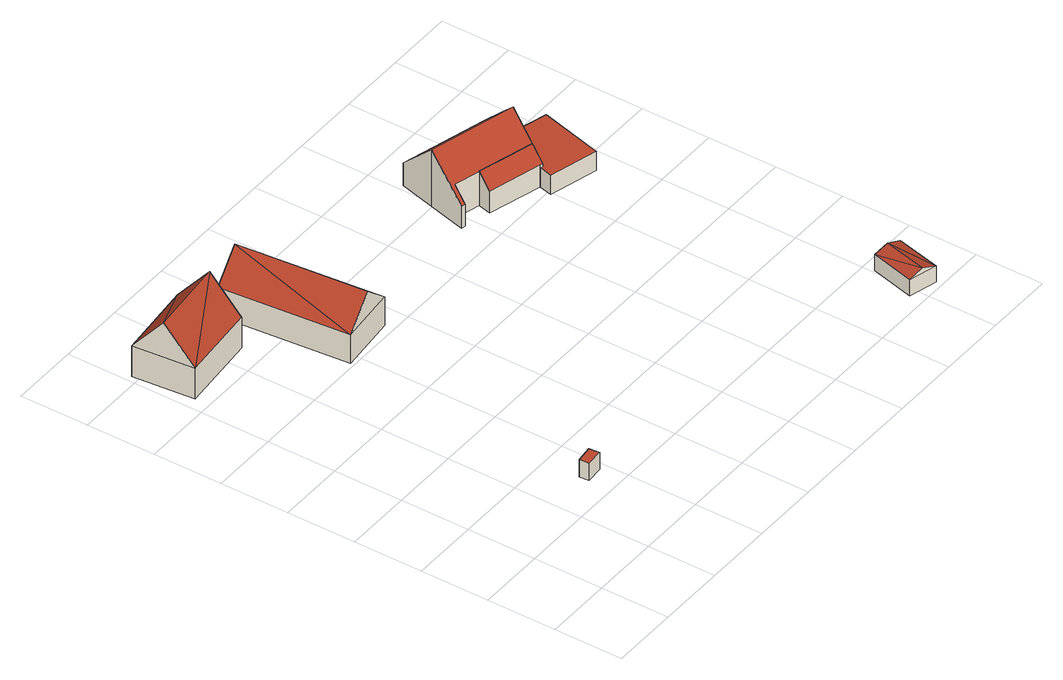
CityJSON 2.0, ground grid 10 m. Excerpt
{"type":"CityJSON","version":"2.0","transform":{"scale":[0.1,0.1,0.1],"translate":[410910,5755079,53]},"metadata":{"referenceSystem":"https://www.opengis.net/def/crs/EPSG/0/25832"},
"CityObjects":{
"building1":{"type":"Building","attributes":{"Gemeindeschluessel":"05515000","Geometrietyp2DReferenz":"3000","function":"31001_2500","roofType":"1000","measuredHeight":2.72},"address":[{"country":"Germany","locality":"Münster","thoroughfareNumber":"159b","thoroughfareName":"Münsterstraße"}],"geometry":[{"type":"Solid","lod":"2","boundaries":[[[[0,1,2,3]],[[4,5,1,0]],[[6,7,5,4]],[[3,2,7,6]],[[4,0,3,6]],[[1,5,7,2]]]],"semantics":{"surfaces":[{"type":"WallSurface"},{"type":"RoofSurface"},{"type":"GroundSurface"}],"values":[[0,0,0,0,1,2]]}}]},
"building2":{"type":"Building","attributes":{"Gemeindeschluessel":"05515000","Geometrietyp2DReferenz":"3000","function":"31001_1000","roofType":"3100","measuredHeight":10.24},"address":[{"country":"Germany","locality":"Münster","thoroughfareNumber":"159","thoroughfareName":"Münsterstraße"}],"geometry":[{"type":"Solid","lod":"2","boundaries":[[[[8,9,10,11]],[[12,13,9,8]],[[14,15,13,12]],[[11,10,15,14]],[[8,16,12]],[[14,17,11]],[[17,16,8]],[[8,11,17]],[[16,17,14]],[[14,12,16]],[[9,13,15,10]]]],"semantics":{"surfaces":[{"type":"WallSurface"},{"type":"RoofSurface"},{"type":"GroundSurface"}],"values":[[0,0,0,0,0,0,1,1,1,1,2]]}}]},
"building3":{"type":"Building","attributes":{"Gemeindeschluessel":"05515000","Geometrietyp2DReferenz":"3000","function":"31001_2000","roofType":"3100","measuredHeight":8.46},"geometry":[{"type":"Solid","lod":"2","boundaries":[[[[18,19,20,21]],[[22,23,19,18]],[[24,25,23,22]],[[21,20,25,24]],[[18,26,22]],[[24,27,21]],[[21,27,26]],[[26,18,21]],[[27,24,22]],[[22,26,27]],[[19,23,25,20]]]],"semantics":{"surfaces":[{"type":"WallSurface"},{"type":"RoofSurface"},{"type":"GroundSurface"}],"values":[[0,0,0,0,0,0,1,1,1,1,2]]}}]},
"building4":{"type":"Building","attributes":{"Gemeindeschluessel":"05515000","Geometrietyp2DReferenz":"3000","function":"31001_1000"},"address":[{"country":"Germany","locality":"Münster","thoroughfareNumber":"157","thoroughfareName":"Münsterstraße"}],"children":["building4-1","building4-2"]},
"building4-1":{"type":"BuildingPart","attributes":{"roofType":"3100","measuredHeight":8.98},"parents":["building4"],"geometry":[{"type":"Solid","lod":"2","boundaries":[[[[28,29,30,31]],[[32,33,29,28]],[[34,35,33,32]],[[36,37,35,34]],[[38,39,37,36]],[[40,41,39,38]],[[42,43,41,40]],[[44,45,43,42]],[[31,30,46,47]],[[40,38,36,34,42]],[[32,28,31,47,44,42,34]],[[29,33,35,37,39,41,43,45,46,30]],[[46,45,44,47]]]],"semantics":{"surfaces":[{"type":"WallSurface"},{"type":"RoofSurface"},{"type":"GroundSurface"},{"type":"ClosureSurface"}],"values":[[0,0,0,0,0,0,0,0,0,1,1,2,3]]}}]},
"building4-2":{"type":"BuildingPart","attributes":{"roofType":"2100","measuredHeight":5.41},"parents":["building4"],"geometry":[{"type":"Solid","lod":"2","boundaries":[[[[48,49,45,44]],[[50,51,49,48]],[[52,53,51,50]],[[54,47,46,53,52]],[[52,50,48,44,54]],[[49,51,53,46,45]],[[47,54,44]],[[45,46,47,44]]]],"semantics":{"surfaces":[{"type":"WallSurface"},{"type":"RoofSurface"},{"type":"GroundSurface"},{"type":"ClosureSurface"}],"values":[[0,0,0,0,1,2,0,3]]}}]},
"building5":{"type":"Building","attributes":{"Gemeindeschluessel":"05515000","Geometrietyp2DReferenz":"3000","function":"31001_1310","roofType":"3100","measuredHeight":3.22},"geometry":[{"type":"Solid","lod":"2","boundaries":[[[[55,56,57,58]],[[59,60,56,55]],[[61,62,60,59]],[[58,57,62,61]],[[55,63,59]],[[61,64,58]],[[55,58,64]],[[64,63,55]],[[63,64,61]],[[61,59,63]],[[56,60,62,57]]]],"semantics":{"surfaces":[{"type":"WallSurface"},{"type":"RoofSurface"},{"type":"GroundSurface"}],"values":[[0,0,0,0,0,0,1,1,1,1,2]]}}]},
"building6":{"type":"Building","attributes":{"Gemeindeschluessel":"05515000","Geometrietyp2DReferenz":"3000","function":"31001_2460","roofType":"1000","measuredHeight":2.99},"geometry":[{"type":"Solid","lod":"2","boundaries":[[[[65,49,51,66]],[[67,41,49,65]],[[68,69,41,67]],[[70,71,69,68]],[[72,73,71,70]],[[66,51,73,72]],[[70,68,67,65,66,72]],[[49,41,69,71,73,51]]]],"semantics":{"surfaces":[{"type":"WallSurface"},{"type":"RoofSurface"},{"type":"GroundSurface"}],"values":[[0,0,0,0,0,0,1,2]]}}]}
},
"vertices":[
[164,133,35],[164,133,8],[189,135,8],[189,135,35],[163,147,35],[163,147,8],[187,150,35],[187,150,8],
[13,618,60],[13,618,12],[128,629,12],[128,629,60],[5,707,60],[5,707,12],[120,719,60],[120,719,12],[9,662,114],[124,674,114],
[163,689,57],[163,689,12],[180,502,12],[180,502,57],[247,697,57],[247,697,12],[265,510,57],[265,510,12],[205,693,96],[222,506,96],
[485,544,43],[485,544,9],[490,563,9],[490,563,62],[479,545,43],[479,545,9],[493,600,98],[493,600,9],[507,652,44],[507,652,9],[633,619,44],[633,619,9],[624,585,79],[624,585,9],[619,566,98],[619,566,9],[610,531,63],[610,531,9],[528,553,9],[528,553,62],
[605,512,43],[605,512,9],[601,513,43],[601,513,9],[523,534,43],[523,534,9],[528,553,63],
[729,9,32],[729,9,7],[745,74,7],[745,74,32],[688,20,32],[688,20,7],[704,84,32],[704,84,7],[709,15,39],[725,79,39],
[605,512,39],[601,513,39],[624,585,39],[691,567,39],[691,567,9],[667,475,39],[667,475,9],[596,494,39],[596,494,9]
]}
